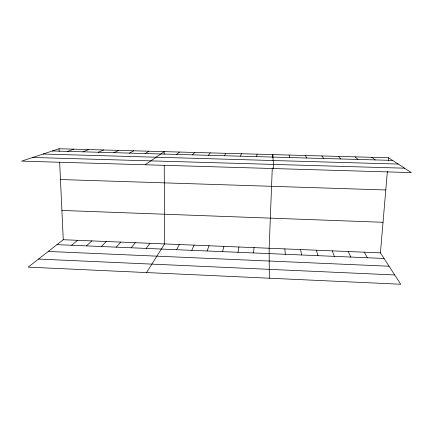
<?xml version="1.0" encoding="UTF-8"?>
<svg xmlns="http://www.w3.org/2000/svg" width="433" height="433" viewBox="0 0 433 433"><rect width="100%" height="100%" fill="white"/><g stroke="black" fill="none" stroke-linecap="round" stroke-linejoin="round"><path stroke-width="0.65" d="M272.276 167.896L269.147 248.25L269.31 278.208M272.693 157.26L272.795 154.603L273.645 168.551M253.559 252.948L254.009 247.622M380.418 252.861L63.267 239.72L28.194 267.134L400.731 284.243L380.418 252.861L387.378 171.381M388.32 160.362L388.542 157.769L59.04 148.757L21.65 161.13L411.35 172.605L388.542 157.769M256.693 156.632L257.061 154.175M238.009 252.293L238.935 246.999M222.535 251.638L223.931 246.377M207.136 250.988L208.998 245.76M240.515 156.183L241.398 153.747M191.803 250.339L194.13 245.143M176.545 249.695L179.327 244.531M224.418 155.739L225.809 153.32M146.533 272.568L164.594 243.92L164.237 165.379M146.235 248.418L149.921 243.314M208.397 155.295L210.292 152.892M131.188 247.779L135.318 242.707M116.206 247.146L120.78 242.107M101.295 246.518L106.307 241.506M192.452 154.852L194.845 152.47M86.454 245.89L91.899 240.91M71.678 245.267L77.55 240.315M176.588 154.413L179.473 152.053M145.223 164.767L164.177 151.631L164.188 154.251M145.082 153.536L148.947 151.214M129.445 153.103L133.786 150.803M113.879 152.676L118.702 150.392M98.388 152.243L103.682 149.98M82.974 151.815L88.733 149.569M67.629 151.393L73.848 149.163M52.361 150.965L392.585 160.399M43.105 154.029L398.208 164.058M32.708 157.471L404.563 168.188M60.468 179.527L385.787 189.973M61.908 210.443L383.026 222.291M56.967 244.645L384.039 258.458M48.269 251.449L389.061 266.219M38.521 259.064L394.717 274.95M371.758 157.309L375.232 159.918M355.06 156.854L357.967 159.441M338.449 156.4L340.787 158.965M321.914 155.945L323.7 158.489M364.294 252.19L367.39 257.754M305.46 155.496L306.694 158.018M348.246 251.53L350.822 257.056M332.279 250.864L334.33 256.358M316.382 250.209L317.925 255.665M289.087 155.052L289.78 157.547M300.562 249.554L301.595 254.977M284.817 248.899L285.347 254.29M59.04 148.757L59.164 151.447M59.662 162.218L63.267 239.72"/></g></svg>
